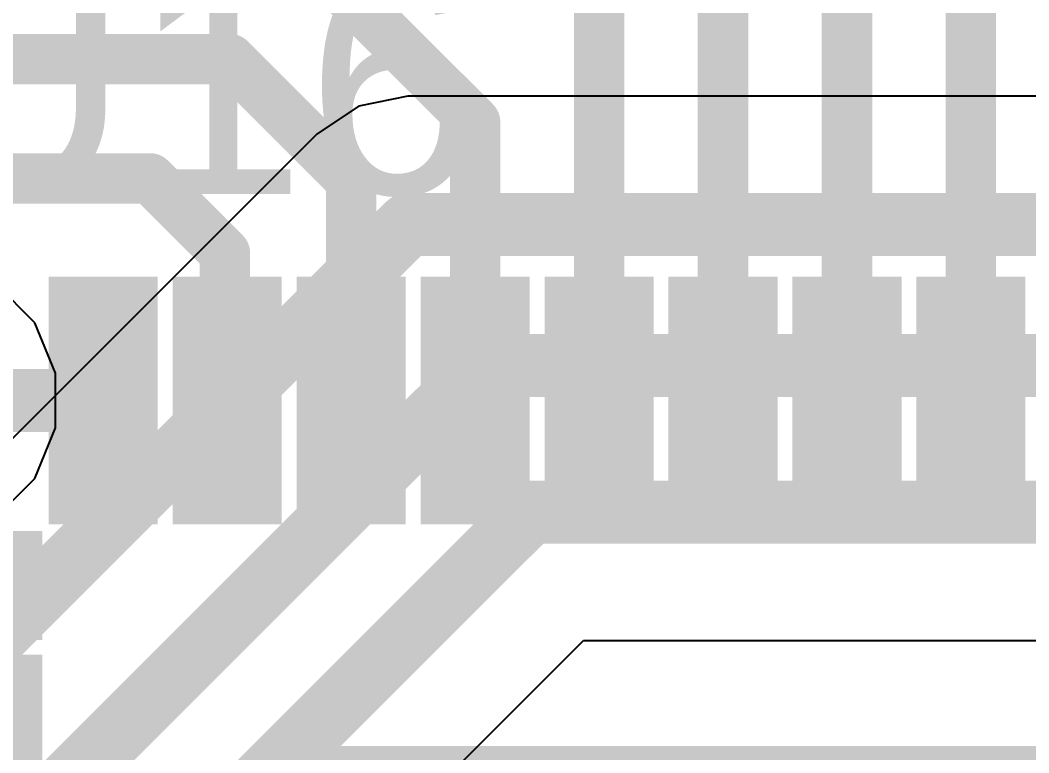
# Model space of a CAD drawing. Header units: inches. Extents: x 0 to 5379, y 0 to 5429.
# Drawn here: x 227.912 to 231.981, y 135.717 to 138.674 of the extents above; entities that cross this region are included whole.
import ezdxf

# ---------------------------------------------------------------- set-up
doc = ezdxf.new("R2010")
doc.units = ezdxf.units.IN
for name, color, linetype in [('PWR', 156, 'Continuous'), ('SIG 01', 90, 'Continuous'), ('Top Layer', 1, 'Continuous'), ('Top Overlay', 2, 'Continuous'), ('Top Paste', 8, 'Continuous'), ('Top Solder', 216, 'Continuous')]:
    doc.layers.add(name, color=color, linetype=linetype)
doc.styles.add('Arial', font='', dxfattribs={"height": 0.2})
doc.styles.get('Arial').set_extended_font_data('Arial')

# ---------------------------------------------------------------- blocks, each defined once
blk = doc.blocks.new('64_VFQFPN_9X9_142')
at = {"layer": 'Top Layer'}
for points in [[(4.070000749999999, -3.10000142), (4.93000157, -3.10000142), (4.93000157, -3.40000082), (4.070000749999999, -3.40000082)], [(4.070000749999999, -3.60000042), (4.93000157, -3.60000042), (4.93000157, -3.89999982), (4.070000749999999, -3.89999982)], [(0.1040003, -4.065799589999999), (0.4039997, -4.065799589999999), (0.4039997, -4.92580041), (0.1040003, -4.92580041)], [(0.60400184, -4.065799589999999), (0.9040012399999999, -4.065799589999999), (0.9040012399999999, -4.92580041), (0.60400184, -4.92580041)], [(1.10400084, -4.065799589999999), (1.40400024, -4.065799589999999), (1.40400024, -4.92580041), (1.10400084, -4.92580041)], [(1.60399984, -4.065799589999999), (1.90399924, -4.065799589999999), (1.90399924, -4.92580041), (1.60399984, -4.92580041)], [(2.10400138, -4.065799589999999), (2.40400078, -4.065799589999999), (2.40400078, -4.92580041), (2.10400138, -4.92580041)], [(2.60400038, -4.065799589999999), (2.903999779999999, -4.065799589999999), (2.903999779999999, -4.92580041), (2.60400038, -4.92580041)], [(3.10400192, -4.065799589999999), (3.404001319999999, -4.065799589999999), (3.404001319999999, -4.92580041), (3.10400192, -4.92580041)], [(3.60400092, -4.065799589999999), (3.90400032, -4.065799589999999), (3.90400032, -4.92580041), (3.60400092, -4.92580041)]]:
    blk.add_hatch(color=1, dxfattribs=at).paths.add_polyline_path(points)
at = {"layer": 'Top Paste'}
for points in [[(4.070000749999999, -3.10000142), (4.93000157, -3.10000142), (4.93000157, -3.40000082), (4.070000749999999, -3.40000082)], [(4.070000749999999, -3.60000042), (4.93000157, -3.60000042), (4.93000157, -3.89999982), (4.070000749999999, -3.89999982)], [(0.1040003, -4.065799589999999), (0.4039997, -4.065799589999999), (0.4039997, -4.92580041), (0.1040003, -4.92580041)], [(0.60400184, -4.065799589999999), (0.9040012399999999, -4.065799589999999), (0.9040012399999999, -4.92580041), (0.60400184, -4.92580041)], [(1.10400084, -4.065799589999999), (1.40400024, -4.065799589999999), (1.40400024, -4.92580041), (1.10400084, -4.92580041)], [(1.60399984, -4.065799589999999), (1.90399924, -4.065799589999999), (1.90399924, -4.92580041), (1.60399984, -4.92580041)], [(2.10400138, -4.065799589999999), (2.40400078, -4.065799589999999), (2.40400078, -4.92580041), (2.10400138, -4.92580041)], [(2.60400038, -4.065799589999999), (2.903999779999999, -4.065799589999999), (2.903999779999999, -4.92580041), (2.60400038, -4.92580041)], [(3.10400192, -4.065799589999999), (3.404001319999999, -4.065799589999999), (3.404001319999999, -4.92580041), (3.10400192, -4.92580041)], [(3.60400092, -4.065799589999999), (3.90400032, -4.065799589999999), (3.90400032, -4.92580041), (3.60400092, -4.92580041)]]:
    blk.add_hatch(color=8, dxfattribs=at).paths.add_polyline_path(points)
at = {"layer": 'Top Solder'}
for points in [[(-3.10160035, 3.10160035), (3.10160035, 3.10160035), (3.10160035, -3.10160035), (-3.10160035, -3.10160035)], [(4.00000089, -3.03000156), (5.00000143, -3.03000156), (5.00000143, -3.47000068), (4.00000089, -3.47000068)], [(4.00000089, -3.53000056), (5.00000143, -3.53000056), (5.00000143, -3.96999968), (4.00000089, -3.96999968)], [(0.03400043999999999, -3.99579973), (0.47399956, -3.99579973), (0.47399956, -4.99580027), (0.03400043999999999, -4.99580027)], [(0.53400198, -3.99579973), (0.9740011, -3.99579973), (0.9740011, -4.99580027), (0.53400198, -4.99580027)], [(1.03400098, -3.99579973), (1.4740001, -3.99579973), (1.4740001, -4.99580027), (1.03400098, -4.99580027)], [(1.53399998, -3.99579973), (1.9739991, -3.99579973), (1.9739991, -4.99580027), (1.53399998, -4.99580027)], [(2.03400152, -3.99579973), (2.47400064, -3.99579973), (2.47400064, -4.99580027), (2.03400152, -4.99580027)], [(2.53400052, -3.99579973), (2.97399964, -3.99579973), (2.97399964, -4.99580027), (2.53400052, -4.99580027)], [(3.03400206, -3.99579973), (3.47400118, -3.99579973), (3.47400118, -4.99580027), (3.03400206, -4.99580027)], [(3.53400106, -3.99579973), (3.97400018, -3.99579973), (3.97400018, -4.99580027), (3.53400106, -4.99580027)]]:
    blk.add_hatch(color=216, dxfattribs=at).paths.add_polyline_path(points)

msp = doc.modelspace()

# ---------------------------------------------------------------- linework, layer by layer
at = {"layer": 'PWR'}
for p, q in [((227.97092836, 137.45243274), (227.81508412, 137.60827698)), ((228.05526906, 137.24881618), (227.97092836, 137.45243274)), ((228.05526906, 137.02842038), (228.05526906, 137.24881618)), ((227.97092836, 136.82480382), (228.05526906, 137.02842038)), ((227.81508412, 136.66895958), (227.97092836, 136.82480382))]:
    msp.add_line(p, q, dxfattribs=at)
at = {"layer": 'SIG 01'}
for p, q in [((229.47590376, 138.36673622), (229.27769232, 138.32731034)), ((232.16627176, 138.36673622), (229.47590376, 138.36673622)), ((229.27769232, 138.32731034), (229.10965608, 138.21503218)), ((229.10965608, 138.21503218), (225.83045512, 134.93583122)), ((227.74721532, 133.73301422), (230.18430468, 136.17010358)), ((230.18430468, 136.17010358), (239.53295756, 136.17010358))]:
    msp.add_line(p, q, dxfattribs=at)
for points in [[(226.04056392, 134.41344466, 0.254, 0.254, 0), (229.47590376, 137.8487845, 0.254, 0.254, 0)], [(229.47590376, 137.8487845, 0.254, 0.254, 0), (238.71231912, 137.8487845, 0.254, 0.254, 0)], [(226.62644794, 134.12067156, 0.254, 0.254, 0), (229.78622318, 137.2804468, 0.254, 0.254, 0)], [(229.78622318, 137.2804468, 0.254, 0.254, 0), (239.12458398, 137.2804468, 0.254, 0.254, 0)], [(227.2292636, 133.94755786, 0.254, 0.254, 0), (229.96976104, 136.6880553, 0.254, 0.254, 0)], [(229.96976104, 136.6880553, 0.254, 0.254, 0), (239.53295756, 136.6880553, 0.254, 0.254, 0)]]:
    msp.add_lwpolyline(points, format="xyseb", dxfattribs=at)
for points in [[(229.41240376, 137.8487845, 0.127, 0.127, 1), (229.53940376, 137.8487845, 0.127, 0.127, 1)], [(229.41240376, 137.8487845, 0.127, 0.127, 1), (229.53940376, 137.8487845, 0.127, 0.127, 1)], [(229.72272318, 137.2804468, 0.127, 0.127, 1), (229.84972318, 137.2804468, 0.127, 0.127, 1)], [(229.72272318, 137.2804468, 0.127, 0.127, 1), (229.84972318, 137.2804468, 0.127, 0.127, 1)], [(229.90626104, 136.6880553, 0.127, 0.127, 1), (230.03326104, 136.6880553, 0.127, 0.127, 1)], [(229.90626104, 136.6880553, 0.127, 0.127, 1), (230.03326104, 136.6880553, 0.127, 0.127, 1)]]:
    msp.add_lwpolyline(points, format="xyseb", close=True, dxfattribs=at)
at = {"layer": 'Top Layer'}
for points in [[(230.74727028, 137.13861828, 0.2032, 0.2032, 0), (230.74727028, 139.7097028, 0.2032, 0.2032, 0)], [(231.24726928, 137.13861828, 0.2032, 0.2032, 0), (231.24726928, 139.7097028, 0.2032, 0.2032, 0)], [(231.74727082, 137.13861828, 0.2032, 0.2032, 0), (231.74727082, 139.24672176, 0.2032, 0.2032, 0)], [(230.24727128, 137.13861828, 0.2032, 0.2032, 0), (230.24727128, 139.11512182, 0.2032, 0.2032, 0)], [(228.98651942, 139.02361578, 0.2032, 0.2032, 0), (229.74726974, 138.26286546, 0.2032, 0.2032, 0)], [(226.61709312, 138.51689594, 0.2032, 0.2032, 0), (228.75849854, 138.51689594, 0.2032, 0.2032, 0)], [(228.75849854, 138.51689594, 0.2032, 0.2032, 0), (229.24727074, 138.02812374, 0.2032, 0.2032, 0)], [(229.74726974, 137.13861828, 0.2032, 0.2032, 0), (229.74726974, 138.26286546, 0.2032, 0.2032, 0)], [(226.88164936, 138.03551514, 0.2032, 0.2032, 0), (228.43654592, 138.03551514, 0.2032, 0.2032, 0)], [(228.43654592, 138.03551514, 0.2032, 0.2032, 0), (228.73802868, 137.73403238, 0.2032, 0.2032, 0)], [(229.24727074, 137.13861828, 0.2032, 0.2032, 0), (229.24727074, 138.02812374, 0.2032, 0.2032, 0)], [(228.73802868, 137.1478588, 0.2032, 0.2032, 0), (228.73802868, 137.73403238, 0.2032, 0.2032, 0)], [(227.50126966, 137.13861828, 0.254, 0.254, 0), (228.2472702, 137.13861828, 0.254, 0.254, 0)], [(228.73802868, 137.1478588, 0.2032, 0.2032, 0), (228.7472692, 137.13861828, 0.2032, 0.2032, 0)]]:
    msp.add_lwpolyline(points, format="xyseb", dxfattribs=at)
for points in [[(228.70769854, 138.51689594, 0.1016, 0.1016, 1), (228.80929854, 138.51689594, 0.1016, 0.1016, 1)], [(228.70769854, 138.51689594, 0.1016, 0.1016, 1), (228.80929854, 138.51689594, 0.1016, 0.1016, 1)], [(229.69646974, 138.26286546, 0.1016, 0.1016, 1), (229.79806974, 138.26286546, 0.1016, 0.1016, 1)], [(229.69646974, 138.26286546, 0.1016, 0.1016, 1), (229.79806974, 138.26286546, 0.1016, 0.1016, 1)], [(228.38574592, 138.03551514, 0.1016, 0.1016, 1), (228.48734592, 138.03551514, 0.1016, 0.1016, 1)], [(228.38574592, 138.03551514, 0.1016, 0.1016, 1), (228.48734592, 138.03551514, 0.1016, 0.1016, 1)], [(229.19647074, 138.02812374, 0.1016, 0.1016, 1), (229.29807074, 138.02812374, 0.1016, 0.1016, 1)], [(229.19647074, 138.02812374, 0.1016, 0.1016, 1), (229.29807074, 138.02812374, 0.1016, 0.1016, 1)], [(228.68722868, 137.73403238, 0.1016, 0.1016, 1), (228.78882868, 137.73403238, 0.1016, 0.1016, 1)], [(228.68722868, 137.73403238, 0.1016, 0.1016, 1), (228.78882868, 137.73403238, 0.1016, 0.1016, 1)], [(228.1837702, 137.13861828, 0.127, 0.127, 1), (228.3107702, 137.13861828, 0.127, 0.127, 1)], [(228.68722868, 137.1478588, 0.1016, 0.1016, 1), (228.78882868, 137.1478588, 0.1016, 0.1016, 1)], [(228.68722868, 137.1478588, 0.1016, 0.1016, 1), (228.78882868, 137.1478588, 0.1016, 0.1016, 1)], [(228.6964692, 137.13861828, 0.1016, 0.1016, 1), (228.7980692, 137.13861828, 0.1016, 0.1016, 1)], [(229.19647074, 137.13861828, 0.1016, 0.1016, 1), (229.29807074, 137.13861828, 0.1016, 0.1016, 1)], [(229.69646974, 137.13861828, 0.1016, 0.1016, 1), (229.79806974, 137.13861828, 0.1016, 0.1016, 1)], [(230.19647128, 137.13861828, 0.1016, 0.1016, 1), (230.29807128, 137.13861828, 0.1016, 0.1016, 1)], [(230.69647028, 137.13861828, 0.1016, 0.1016, 1), (230.79807028, 137.13861828, 0.1016, 0.1016, 1)], [(231.19646928, 137.13861828, 0.1016, 0.1016, 1), (231.29806928, 137.13861828, 0.1016, 0.1016, 1)], [(231.69647082, 137.13861828, 0.1016, 0.1016, 1), (231.79807082, 137.13861828, 0.1016, 0.1016, 1)]]:
    msp.add_lwpolyline(points, format="xyseb", close=True, dxfattribs=at)

# ---------------------------------------------------------------- block references
at = {"rotation": 180}
msp.add_blockref('64_VFQFPN_9X9_142', (232.00127082, 132.64281828), dxfattribs=at)

# ---------------------------------------------------------------- texts
at = {"layer": 'Top Overlay', "style": 'Arial'}
msp.add_text('U16', height=0.9143999999999999, dxfattribs=at).set_placement((227.43197084, 137.97294732))

doc.saveas('drawing.dxf')
